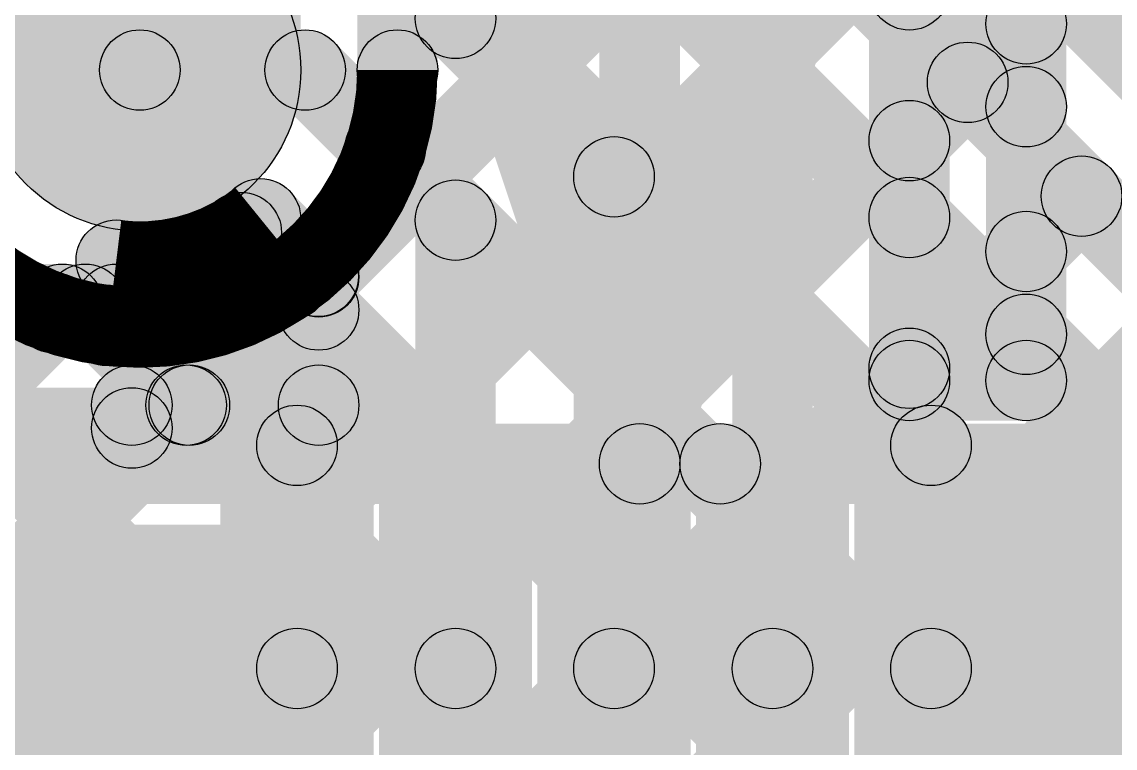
# Model space of a CAD drawing. Header units: millimetres. Extents: x -0.22 to 4.11, y -0.25 to 2.01.
# Drawn here: x 1.6348 to 1.7706, y 0.6665 to 0.7568 of the extents above; entities that cross this region are included whole.
import ezdxf

# ---------------------------------------------------------------- set-up
doc = ezdxf.new("R2010")
doc.units = ezdxf.units.MM
doc.header["$MEASUREMENT"] = 0
for name, color, linetype in [('BottomLayer', 5, 'Continuous'), ('BottomPaste', 16, 'Continuous'), ('BottomSolder', 6, 'Continuous'), ('Mechanical1', 6, 'Continuous'), ('TopLayer', 1, 'Continuous'), ('ViaHoleLayer', 16, 'Continuous')]:
    doc.layers.add(name, color=color, linetype=linetype)

# ---------------------------------------------------------------- blocks, each defined once
blk = doc.blocks.new('8_02A0_024200_B_10')
at = {"layer": 'BottomLayer'}
for points in [[(0.12244, -0.02037), (0.13346, -0.02037), (0.13346, -0.05581), (0.12244, -0.05581)], [(0.14213, -0.02037), (0.15315, -0.02037), (0.15315, -0.05581), (0.14213, -0.05581)], [(0.16181, -0.02037), (0.17283, -0.02037), (0.17283, -0.05581), (0.16181, -0.05581)], [(0.1815, -0.02037), (0.19252, -0.02037), (0.19252, -0.05581), (0.1815, -0.05581)], [(0.20118, -0.02037), (0.2122, -0.02037), (0.2122, -0.05581), (0.20118, -0.05581)], [(0.22087, -0.02037), (0.23189, -0.02037), (0.23189, -0.05581), (0.22087, -0.05581)]]:
    blk.add_hatch(color=5, dxfattribs=at).paths.add_polyline_path(points)
at = {"layer": 'BottomPaste'}
for points in [[(0.12244, -0.02037), (0.13346, -0.02037), (0.13346, -0.05581), (0.12244, -0.05581)], [(0.14213, -0.02037), (0.15315, -0.02037), (0.15315, -0.05581), (0.14213, -0.05581)], [(0.16181, -0.02037), (0.17283, -0.02037), (0.17283, -0.05581), (0.16181, -0.05581)], [(0.1815, -0.02037), (0.19252, -0.02037), (0.19252, -0.05581), (0.1815, -0.05581)], [(0.20118, -0.02037), (0.2122, -0.02037), (0.2122, -0.05581), (0.20118, -0.05581)], [(0.22087, -0.02037), (0.23189, -0.02037), (0.23189, -0.05581), (0.22087, -0.05581)]]:
    blk.add_hatch(color=16, dxfattribs=at).paths.add_polyline_path(points)
at = {"layer": 'BottomSolder'}
for points in [[(0.11844, -0.01637), (0.13746, -0.01637), (0.13746, -0.05981), (0.11844, -0.05981)], [(0.13813, -0.01637), (0.15715, -0.01637), (0.15715, -0.05981), (0.13813, -0.05981)], [(0.15781, -0.01637), (0.17683, -0.01637), (0.17683, -0.05981), (0.15781, -0.05981)], [(0.1775, -0.01637), (0.19652, -0.01637), (0.19652, -0.05981), (0.1775, -0.05981)], [(0.19718, -0.01637), (0.2162, -0.01637), (0.2162, -0.05981), (0.19718, -0.05981)], [(0.21687, -0.01637), (0.23589, -0.01637), (0.23589, -0.05981), (0.21687, -0.05981)]]:
    blk.add_hatch(color=6, dxfattribs=at).paths.add_polyline_path(points)

msp = doc.modelspace()

# ---------------------------------------------------------------- hatches: boundary and pattern name
at = {"layer": 'BottomLayer'}
for points in [[(1.73302, 0.67643), (1.72302, 0.67643), (1.72302, 0.80066), (1.73302, 0.80066)], [(1.75002, 0.71221), (1.74002, 0.71221), (1.74002, 0.77163), (1.75002, 0.77163)], [(1.75002, 0.71221), (1.74002, 0.71221), (1.74002, 0.77163), (1.75002, 0.77163)], [(1.76453, 0.71221), (1.75453, 0.71221), (1.75453, 0.76863), (1.76453, 0.76863)], [(1.76453, 0.71221), (1.75453, 0.71221), (1.75453, 0.76863), (1.76453, 0.76863)], [(1.74149, 0.75721), (1.74856, 0.76429), (1.76307, 0.74977), (1.756, 0.7427)], [(1.74149, 0.75721), (1.74856, 0.76429), (1.76307, 0.74977), (1.756, 0.7427)], [(1.68512, 0.75368), (1.69219, 0.76075), (1.71187, 0.74106), (1.7048, 0.73399)], [(1.74856, 0.73848), (1.74149, 0.74555), (1.756, 0.76006), (1.76307, 0.75299)], [(1.74856, 0.73848), (1.74149, 0.74555), (1.756, 0.76006), (1.76307, 0.75299)], [(1.62889, 0.74579), (1.62889, 0.75579), (1.64944, 0.75579), (1.64944, 0.74579)], [(1.64944, 0.74579), (1.64944, 0.75579), (1.66998, 0.75579), (1.66998, 0.74579)], [(1.66645, 0.74726), (1.67352, 0.75433), (1.69219, 0.73566), (1.68512, 0.72859)], [(1.71334, 0.67643), (1.70334, 0.67643), (1.70334, 0.73753), (1.71334, 0.73753)], [(1.74149, 0.72893), (1.74856, 0.736), (1.76307, 0.72149), (1.756, 0.71442)], [(1.74149, 0.72893), (1.74856, 0.736), (1.76307, 0.72149), (1.756, 0.71442)], [(1.6609, 0.72877), (1.66797, 0.73584), (1.67519, 0.72862), (1.66812, 0.72155)], [(1.6609, 0.72877), (1.66797, 0.73584), (1.67519, 0.72862), (1.66812, 0.72155)], [(1.65851, 0.72706), (1.66558, 0.73413), (1.67519, 0.72452), (1.66812, 0.71745)], [(1.65851, 0.72706), (1.66558, 0.73413), (1.67519, 0.72452), (1.66812, 0.71745)], [(1.69365, 0.67643), (1.68365, 0.67643), (1.68365, 0.73213), (1.69365, 0.73213)], [(1.74856, 0.7102), (1.74149, 0.71727), (1.756, 0.73178), (1.76307, 0.72471)], [(1.74856, 0.7102), (1.74149, 0.71727), (1.756, 0.73178), (1.76307, 0.72471)], [(1.65912, 0.70562), (1.65205, 0.71269), (1.66805, 0.72869), (1.67512, 0.72161)], [(1.65912, 0.70562), (1.65205, 0.71269), (1.66805, 0.72869), (1.67512, 0.72161)], [(1.54453, 0.71668), (1.54453, 0.72668), (1.64653, 0.72668), (1.64653, 0.71668)], [(1.54453, 0.71668), (1.54453, 0.72668), (1.64653, 0.72668), (1.64653, 0.71668)], [(1.65153, 0.72168), (1.64153, 0.72168), (1.64153, 0.72716), (1.65153, 0.72716)], [(1.65153, 0.72168), (1.64153, 0.72168), (1.64153, 0.72716), (1.65153, 0.72716)], [(1.628, 0.70277), (1.62093, 0.70984), (1.6363, 0.72521), (1.64337, 0.71814)], [(1.628, 0.70277), (1.62093, 0.70984), (1.6363, 0.72521), (1.64337, 0.71814)], [(1.63914, 0.71814), (1.64621, 0.72521), (1.65873, 0.71269), (1.65166, 0.70562)], [(1.63914, 0.71814), (1.64621, 0.72521), (1.65873, 0.71269), (1.65166, 0.70562)], [(1.67665, 0.70915), (1.66665, 0.70915), (1.66665, 0.72509), (1.67665, 0.72509)], [(1.67665, 0.70915), (1.66665, 0.70915), (1.66665, 0.72509), (1.67665, 0.72509)], [(1.74502, 0.70721), (1.74502, 0.71721), (1.75953, 0.71721), (1.75953, 0.70721)], [(1.74502, 0.70721), (1.74502, 0.71721), (1.75953, 0.71721), (1.75953, 0.70721)], [(1.64845, 0.70415), (1.64845, 0.71415), (1.67165, 0.71415), (1.67165, 0.70415)], [(1.64845, 0.70415), (1.64845, 0.71415), (1.67165, 0.71415), (1.67165, 0.70415)], [(1.55053, 0.70131), (1.55053, 0.71131), (1.64845, 0.71131), (1.64845, 0.70131)], [(1.55053, 0.70131), (1.55053, 0.71131), (1.64845, 0.71131), (1.64845, 0.70131)], [(1.67397, 0.67643), (1.66397, 0.67643), (1.66397, 0.70415), (1.67397, 0.70415)], [(1.67397, 0.67643), (1.66397, 0.67643), (1.66397, 0.70415), (1.67397, 0.70415)], [(1.75271, 0.67643), (1.74271, 0.67643), (1.74271, 0.70415), (1.75271, 0.70415)], [(1.75271, 0.67643), (1.74271, 0.67643), (1.74271, 0.70415), (1.75271, 0.70415)], [(1.74153, 0.62817), (1.83253, 0.62817), (1.83253, 0.70021), (1.74153, 0.70021)], [(1.56253, 0.62029), (1.67453, 0.62029), (1.67453, 0.69431), (1.56253, 0.69431)]]:
    msp.add_hatch(color=5, dxfattribs=at).paths.add_polyline_path(points)
h = msp.add_hatch(color=5, dxfattribs=at)
edge = h.paths.add_edge_path()
edge.add_arc((1.74502, 0.76075), 0.005, 0, 360)
h = msp.add_hatch(color=5, dxfattribs=at)
edge = h.paths.add_edge_path()
edge.add_arc((1.74502, 0.76075), 0.005, 0, 360)
h = msp.add_hatch(color=5, dxfattribs=at)
edge = h.paths.add_edge_path()
edge.add_arc((1.64944, 0.75079), 0.01181, 0, 360)
h = msp.add_hatch(color=5, dxfattribs=at)
edge = h.paths.add_edge_path()
edge.add_arc((1.68865, 0.75721), 0.005, 0, 360)
h = msp.add_hatch(color=5, dxfattribs=at)
edge = h.paths.add_edge_path()
edge.add_arc((1.68865, 0.75721), 0.005, 0, 360)
h = msp.add_hatch(color=5, dxfattribs=at)
edge = h.paths.add_edge_path()
edge.add_arc((1.75953, 0.75653), 0.005, 0, 360)
h = msp.add_hatch(color=5, dxfattribs=at)
edge = h.paths.add_edge_path()
edge.add_arc((1.75953, 0.75653), 0.005, 0, 360)
h = msp.add_hatch(color=5, dxfattribs=at)
edge = h.paths.add_edge_path()
edge.add_arc((1.64944, 0.75079), 0.005, 0, 360)
h = msp.add_hatch(color=5, dxfattribs=at)
edge = h.paths.add_edge_path()
edge.add_arc((1.64944, 0.75079), 0.005, 0, 360)
h = msp.add_hatch(color=5, dxfattribs=at)
edge = h.paths.add_edge_path()
edge.add_arc((1.66998, 0.75079), 0.005, 0, 360)
h = msp.add_hatch(color=5, dxfattribs=at)
edge = h.paths.add_edge_path()
edge.add_arc((1.66998, 0.75079), 0.005, 0, 360)
h = msp.add_hatch(color=5, dxfattribs=at)
edge = h.paths.add_edge_path()
edge.add_arc((1.75953, 0.74624), 0.005, 0, 360)
h = msp.add_hatch(color=5, dxfattribs=at)
edge = h.paths.add_edge_path()
edge.add_arc((1.75953, 0.74624), 0.005, 0, 360)
h = msp.add_hatch(color=5, dxfattribs=at)
edge = h.paths.add_edge_path()
edge.add_arc((1.74502, 0.74202), 0.005, 0, 360)
h = msp.add_hatch(color=5, dxfattribs=at)
edge = h.paths.add_edge_path()
edge.add_arc((1.74502, 0.74202), 0.005, 0, 360)
h = msp.add_hatch(color=5, dxfattribs=at)
edge = h.paths.add_edge_path()
edge.add_arc((1.70834, 0.73753), 0.005, 0, 360)
h = msp.add_hatch(color=5, dxfattribs=at)
edge = h.paths.add_edge_path()
edge.add_arc((1.70834, 0.73753), 0.005, 0, 360)
h = msp.add_hatch(color=5, dxfattribs=at)
edge = h.paths.add_edge_path()
edge.add_arc((1.74502, 0.73247), 0.005, 0, 360)
h = msp.add_hatch(color=5, dxfattribs=at)
edge = h.paths.add_edge_path()
edge.add_arc((1.74502, 0.73247), 0.005, 0, 360)
h = msp.add_hatch(color=5, dxfattribs=at)
edge = h.paths.add_edge_path()
edge.add_arc((1.66444, 0.7323), 0.005, 0, 360)
h = msp.add_hatch(color=5, dxfattribs=at)
edge = h.paths.add_edge_path()
edge.add_arc((1.66444, 0.7323), 0.005, 0, 360)
h = msp.add_hatch(color=5, dxfattribs=at)
edge = h.paths.add_edge_path()
edge.add_arc((1.66444, 0.7323), 0.005, 0, 360)
h = msp.add_hatch(color=5, dxfattribs=at)
edge = h.paths.add_edge_path()
edge.add_arc((1.66444, 0.7323), 0.005, 0, 360)
h = msp.add_hatch(color=5, dxfattribs=at)
edge = h.paths.add_edge_path()
edge.add_arc((1.68865, 0.73213), 0.005, 0, 360)
h = msp.add_hatch(color=5, dxfattribs=at)
edge = h.paths.add_edge_path()
edge.add_arc((1.68865, 0.73213), 0.005, 0, 360)
h = msp.add_hatch(color=5, dxfattribs=at)
edge = h.paths.add_edge_path()
edge.add_arc((1.66204, 0.73059), 0.005, 0, 360)
h = msp.add_hatch(color=5, dxfattribs=at)
edge = h.paths.add_edge_path()
edge.add_arc((1.66204, 0.73059), 0.005, 0, 360)
h = msp.add_hatch(color=5, dxfattribs=at)
edge = h.paths.add_edge_path()
edge.add_arc((1.64653, 0.72716), 0.005, 0, 360)
h = msp.add_hatch(color=5, dxfattribs=at)
edge = h.paths.add_edge_path()
edge.add_arc((1.64653, 0.72716), 0.005, 0, 360)
h = msp.add_hatch(color=5, dxfattribs=at)
edge = h.paths.add_edge_path()
edge.add_arc((1.64653, 0.72716), 0.005, 0, 360)
h = msp.add_hatch(color=5, dxfattribs=at)
edge = h.paths.add_edge_path()
edge.add_arc((1.64653, 0.72716), 0.005, 0, 360)
h = msp.add_hatch(color=5, dxfattribs=at)
edge = h.paths.add_edge_path()
edge.add_arc((1.75953, 0.72824), 0.005, 0, 360)
h = msp.add_hatch(color=5, dxfattribs=at)
edge = h.paths.add_edge_path()
edge.add_arc((1.75953, 0.72824), 0.005, 0, 360)
h = msp.add_hatch(color=5, dxfattribs=at)
edge = h.paths.add_edge_path()
edge.add_arc((1.67159, 0.72515), 0.005, 0, 360)
h = msp.add_hatch(color=5, dxfattribs=at)
edge = h.paths.add_edge_path()
edge.add_arc((1.67159, 0.72515), 0.005, 0, 360)
h = msp.add_hatch(color=5, dxfattribs=at)
edge = h.paths.add_edge_path()
edge.add_arc((1.67165, 0.72509), 0.005, 0, 360)
h = msp.add_hatch(color=5, dxfattribs=at)
edge = h.paths.add_edge_path()
edge.add_arc((1.67165, 0.72509), 0.005, 0, 360)
h = msp.add_hatch(color=5, dxfattribs=at)
edge = h.paths.add_edge_path()
edge.add_arc((1.67165, 0.72509), 0.005, 0, 360)
h = msp.add_hatch(color=5, dxfattribs=at)
edge = h.paths.add_edge_path()
edge.add_arc((1.67165, 0.72509), 0.005, 0, 360)
h = msp.add_hatch(color=5, dxfattribs=at)
edge = h.paths.add_edge_path()
edge.add_arc((1.63983, 0.72168), 0.005, 0, 360)
h = msp.add_hatch(color=5, dxfattribs=at)
edge = h.paths.add_edge_path()
edge.add_arc((1.63983, 0.72168), 0.005, 0, 360)
h = msp.add_hatch(color=5, dxfattribs=at)
edge = h.paths.add_edge_path()
edge.add_arc((1.64267, 0.72168), 0.005, 0, 360)
h = msp.add_hatch(color=5, dxfattribs=at)
edge = h.paths.add_edge_path()
edge.add_arc((1.64267, 0.72168), 0.005, 0, 360)
h = msp.add_hatch(color=5, dxfattribs=at)
edge = h.paths.add_edge_path()
edge.add_arc((1.64653, 0.72168), 0.005, 0, 360)
h = msp.add_hatch(color=5, dxfattribs=at)
edge = h.paths.add_edge_path()
edge.add_arc((1.64653, 0.72168), 0.005, 0, 360)
h = msp.add_hatch(color=5, dxfattribs=at)
edge = h.paths.add_edge_path()
edge.add_arc((1.64653, 0.72168), 0.005, 0, 360)
h = msp.add_hatch(color=5, dxfattribs=at)
edge = h.paths.add_edge_path()
edge.add_arc((1.64653, 0.72168), 0.005, 0, 360)
h = msp.add_hatch(color=5, dxfattribs=at)
edge = h.paths.add_edge_path()
edge.add_arc((1.67165, 0.72098), 0.005, 0, 360)
h = msp.add_hatch(color=5, dxfattribs=at)
edge = h.paths.add_edge_path()
edge.add_arc((1.67165, 0.72098), 0.005, 0, 360)
h = msp.add_hatch(color=5, dxfattribs=at)
edge = h.paths.add_edge_path()
edge.add_arc((1.75953, 0.71795), 0.005, 0, 360)
h = msp.add_hatch(color=5, dxfattribs=at)
edge = h.paths.add_edge_path()
edge.add_arc((1.75953, 0.71795), 0.005, 0, 360)
h = msp.add_hatch(color=5, dxfattribs=at)
edge = h.paths.add_edge_path()
edge.add_arc((1.74502, 0.71373), 0.005, 0, 360)
h = msp.add_hatch(color=5, dxfattribs=at)
edge = h.paths.add_edge_path()
edge.add_arc((1.74502, 0.71373), 0.005, 0, 360)
h = msp.add_hatch(color=5, dxfattribs=at)
edge = h.paths.add_edge_path()
edge.add_arc((1.74502, 0.71221), 0.005, 0, 360)
h = msp.add_hatch(color=5, dxfattribs=at)
edge = h.paths.add_edge_path()
edge.add_arc((1.74502, 0.71221), 0.005, 0, 360)
h = msp.add_hatch(color=5, dxfattribs=at)
edge = h.paths.add_edge_path()
edge.add_arc((1.74502, 0.71221), 0.005, 0, 360)
h = msp.add_hatch(color=5, dxfattribs=at)
edge = h.paths.add_edge_path()
edge.add_arc((1.74502, 0.71221), 0.005, 0, 360)
h = msp.add_hatch(color=5, dxfattribs=at)
edge = h.paths.add_edge_path()
edge.add_arc((1.75953, 0.71221), 0.005, 0, 360)
h = msp.add_hatch(color=5, dxfattribs=at)
edge = h.paths.add_edge_path()
edge.add_arc((1.75953, 0.71221), 0.005, 0, 360)
h = msp.add_hatch(color=5, dxfattribs=at)
edge = h.paths.add_edge_path()
edge.add_arc((1.75953, 0.71221), 0.005, 0, 360)
h = msp.add_hatch(color=5, dxfattribs=at)
edge = h.paths.add_edge_path()
edge.add_arc((1.75953, 0.71221), 0.005, 0, 360)
h = msp.add_hatch(color=5, dxfattribs=at)
edge = h.paths.add_edge_path()
edge.add_arc((1.64845, 0.70915), 0.005, 0, 360)
h = msp.add_hatch(color=5, dxfattribs=at)
edge = h.paths.add_edge_path()
edge.add_arc((1.64845, 0.70915), 0.005, 0, 360)
h = msp.add_hatch(color=5, dxfattribs=at)
edge = h.paths.add_edge_path()
edge.add_arc((1.6552, 0.70915), 0.005, 0, 360)
h = msp.add_hatch(color=5, dxfattribs=at)
edge = h.paths.add_edge_path()
edge.add_arc((1.6552, 0.70915), 0.005, 0, 360)
h = msp.add_hatch(color=5, dxfattribs=at)
edge = h.paths.add_edge_path()
edge.add_arc((1.65559, 0.70915), 0.005, 0, 360)
h = msp.add_hatch(color=5, dxfattribs=at)
edge = h.paths.add_edge_path()
edge.add_arc((1.65559, 0.70915), 0.005, 0, 360)
h = msp.add_hatch(color=5, dxfattribs=at)
edge = h.paths.add_edge_path()
edge.add_arc((1.67165, 0.70915), 0.005, 0, 360)
h = msp.add_hatch(color=5, dxfattribs=at)
edge = h.paths.add_edge_path()
edge.add_arc((1.67165, 0.70915), 0.005, 0, 360)
h = msp.add_hatch(color=5, dxfattribs=at)
edge = h.paths.add_edge_path()
edge.add_arc((1.67165, 0.70915), 0.005, 0, 360)
h = msp.add_hatch(color=5, dxfattribs=at)
edge = h.paths.add_edge_path()
edge.add_arc((1.67165, 0.70915), 0.005, 0, 360)
h = msp.add_hatch(color=5, dxfattribs=at)
edge = h.paths.add_edge_path()
edge.add_arc((1.64845, 0.70631), 0.005, 0, 360)
h = msp.add_hatch(color=5, dxfattribs=at)
edge = h.paths.add_edge_path()
edge.add_arc((1.64845, 0.70631), 0.005, 0, 360)
h = msp.add_hatch(color=5, dxfattribs=at)
edge = h.paths.add_edge_path()
edge.add_arc((1.66897, 0.70415), 0.005, 0, 360)
h = msp.add_hatch(color=5, dxfattribs=at)
edge = h.paths.add_edge_path()
edge.add_arc((1.66897, 0.70415), 0.005, 0, 360)
h = msp.add_hatch(color=5, dxfattribs=at)
edge = h.paths.add_edge_path()
edge.add_arc((1.74771, 0.70415), 0.005, 0, 360)
h = msp.add_hatch(color=5, dxfattribs=at)
edge = h.paths.add_edge_path()
edge.add_arc((1.74771, 0.70415), 0.005, 0, 360)
h = msp.add_hatch(color=5, dxfattribs=at)
edge = h.paths.add_edge_path()
edge.add_arc((1.66897, 0.67643), 0.005, 0, 360)
h = msp.add_hatch(color=5, dxfattribs=at)
edge = h.paths.add_edge_path()
edge.add_arc((1.66897, 0.67643), 0.005, 0, 360)
h = msp.add_hatch(color=5, dxfattribs=at)
edge = h.paths.add_edge_path()
edge.add_arc((1.68865, 0.67643), 0.005, 0, 360)
h = msp.add_hatch(color=5, dxfattribs=at)
edge = h.paths.add_edge_path()
edge.add_arc((1.70834, 0.67643), 0.005, 0, 360)
h = msp.add_hatch(color=5, dxfattribs=at)
edge = h.paths.add_edge_path()
edge.add_arc((1.72802, 0.67643), 0.005, 0, 360)
h = msp.add_hatch(color=5, dxfattribs=at)
edge = h.paths.add_edge_path()
edge.add_arc((1.74771, 0.67643), 0.005, 0, 360)
h = msp.add_hatch(color=5, dxfattribs=at)
edge = h.paths.add_edge_path()
edge.add_arc((1.74771, 0.67643), 0.005, 0, 360)
at = {"layer": 'Mechanical1'}
for points in [[(1.71653, 0.70186), (1.70653, 0.70186), (1.70653, 0.80186), (1.71653, 0.80186)], [(1.68679, 0.76028), (1.69628, 0.76344), (1.71628, 0.70344), (1.70679, 0.70028)], [(1.71628, 0.70028), (1.70679, 0.70344), (1.72679, 0.76344), (1.73628, 0.76028)], [(1.5792, 0.69686), (1.5792, 0.70686), (2.20901, 0.70686), (2.20901, 0.69686)], [(1.5942, 0.69686), (1.5942, 0.70686), (1.72153, 0.70686), (1.72153, 0.69686)]]:
    msp.add_hatch(color=6, dxfattribs=at).paths.add_polyline_path(points)
h = msp.add_hatch(color=6, dxfattribs=at)
edge = h.paths.add_edge_path()
edge.add_arc((1.71153, 0.70186), 0.005, 0, 360)
h = msp.add_hatch(color=6, dxfattribs=at)
edge = h.paths.add_edge_path()
edge.add_arc((1.71153, 0.70186), 0.005, 0, 360)
h = msp.add_hatch(color=6, dxfattribs=at)
edge = h.paths.add_edge_path()
edge.add_arc((1.71153, 0.70186), 0.005, 0, 360)
h = msp.add_hatch(color=6, dxfattribs=at)
edge = h.paths.add_edge_path()
edge.add_arc((1.72153, 0.70186), 0.005, 0, 360)
at = {"layer": 'TopLayer'}
for points in [[(1.66944, 0.75079), (1.62944, 0.75079), (1.62944, 1.63949), (1.66944, 1.63949)], [(1.68644, 0.75079), (1.67644, 0.75079), (1.67644, 1.63711), (1.68644, 1.63711)], [(1.68644, 0.75079), (1.67644, 0.75079), (1.67644, 1.63711), (1.68644, 1.63711)], [(1.481, 0.848), (1.48807, 0.85507), (2.12954, 0.21359), (2.12247, 0.20652)], [(1.481, 0.848), (1.48807, 0.85507), (2.12954, 0.21359), (2.12247, 0.20652)], [(1.481, 0.81971), (1.48807, 0.82678), (2.10126, 0.21359), (2.09419, 0.20652)], [(1.481, 0.81971), (1.48807, 0.82678), (2.10126, 0.21359), (2.09419, 0.20652)], [(1.6779, 0.79251), (1.68497, 0.79959), (2.27097, 0.21359), (2.26389, 0.20652)], [(1.6779, 0.79251), (1.68497, 0.79959), (2.27097, 0.21359), (2.26389, 0.20652)], [(1.74544, 0.77306), (1.761, 0.78861), (1.87215, 0.67746), (1.85659, 0.66191)], [(1.53657, 0.58306), (1.5295, 0.59013), (1.72668, 0.78732), (1.73375, 0.78025)], [(1.53657, 0.58306), (1.5295, 0.59013), (1.72668, 0.78732), (1.73375, 0.78025)], [(1.6779, 0.76423), (1.68497, 0.7713), (2.24268, 0.21359), (2.23561, 0.20652)], [(1.6779, 0.76423), (1.68497, 0.7713), (2.24268, 0.21359), (2.23561, 0.20652)], [(1.73342, 0.76104), (1.74049, 0.76811), (1.85164, 0.65696), (1.84457, 0.64989)], [(1.73342, 0.76104), (1.74049, 0.76811), (1.85164, 0.65696), (1.84457, 0.64989)], [(1.18831, 0.20652), (1.18124, 0.21359), (1.73459, 0.76694), (1.74166, 0.75987)], [(1.18831, 0.20652), (1.18124, 0.21359), (1.73459, 0.76694), (1.74166, 0.75987)], [(1.2166, 0.20652), (1.20953, 0.21359), (1.74873, 0.7528), (1.7558, 0.74573)], [(1.2166, 0.20652), (1.20953, 0.21359), (1.74873, 0.7528), (1.7558, 0.74573)], [(1.67637, 0.73748), (1.68344, 0.74455), (2.2144, 0.21359), (2.20733, 0.20652)], [(1.67637, 0.73748), (1.68344, 0.74455), (2.2144, 0.21359), (2.20733, 0.20652)], [(1.24488, 0.20652), (1.23781, 0.21359), (1.76287, 0.73865), (1.76994, 0.73158)], [(1.24488, 0.20652), (1.23781, 0.21359), (1.76287, 0.73865), (1.76994, 0.73158)], [(1.66441, 0.72115), (1.67148, 0.72822), (2.18611, 0.21359), (2.17904, 0.20652)], [(1.66441, 0.72115), (1.67148, 0.72822), (2.18611, 0.21359), (2.17904, 0.20652)], [(1.27317, 0.20652), (1.26609, 0.21359), (1.77701, 0.72451), (1.78409, 0.71744)], [(1.27317, 0.20652), (1.26609, 0.21359), (1.77701, 0.72451), (1.78409, 0.71744)], [(1.53385, 0.60862), (1.52678, 0.6157), (1.63524, 0.72416), (1.64231, 0.71709)], [(1.53385, 0.60862), (1.52678, 0.6157), (1.63524, 0.72416), (1.64231, 0.71709)], [(1.64175, 0.71553), (1.64882, 0.7226), (2.15783, 0.21359), (2.15076, 0.20652)], [(1.64175, 0.71553), (1.64882, 0.7226), (2.15783, 0.21359), (2.15076, 0.20652)], [(1.30145, 0.20652), (1.29438, 0.21359), (1.79116, 0.71037), (1.79823, 0.7033)], [(1.30145, 0.20652), (1.29438, 0.21359), (1.79116, 0.71037), (1.79823, 0.7033)]]:
    msp.add_hatch(color=1, dxfattribs=at).paths.add_polyline_path(points)
h = msp.add_hatch(color=1, dxfattribs=at)
edge = h.paths.add_edge_path()
edge.add_arc((1.64944, 0.75079), 0.02, 0, 360)
h = msp.add_hatch(color=1, dxfattribs=at)
edge = h.paths.add_edge_path()
edge.add_arc((1.64944, 0.75079), 0.01181, 0, 360)
h = msp.add_hatch(color=1, dxfattribs=at)
edge = h.paths.add_edge_path()
edge.add_arc((1.68144, 0.75079), 0.005, 0, 360)
h = msp.add_hatch(color=1, dxfattribs=at)
edge = h.paths.add_edge_path()
edge.add_arc((1.68144, 0.75079), 0.005, 0, 360)
h = msp.add_hatch(color=1, dxfattribs=at)
edge = h.paths.add_edge_path()
edge.add_arc((1.68144, 0.75079), 0.005, 0, 360)
h = msp.add_hatch(color=1, dxfattribs=at)
edge = h.paths.add_edge_path()
edge.add_arc((1.68144, 0.75079), 0.005, 0, 360)
h = msp.add_hatch(color=1, dxfattribs=at)
edge = h.paths.add_edge_path()
edge.add_arc((1.75227, 0.74926), 0.005, 0, 360)
h = msp.add_hatch(color=1, dxfattribs=at)
edge = h.paths.add_edge_path()
edge.add_arc((1.75227, 0.74926), 0.005, 0, 360)
h = msp.add_hatch(color=1, dxfattribs=at)
edge = h.paths.add_edge_path()
edge.add_arc((1.67991, 0.74101), 0.005, 0, 360)
h = msp.add_hatch(color=1, dxfattribs=at)
edge = h.paths.add_edge_path()
edge.add_arc((1.67991, 0.74101), 0.005, 0, 360)
h = msp.add_hatch(color=1, dxfattribs=at)
edge = h.paths.add_edge_path()
edge.add_arc((1.76641, 0.73512), 0.005, 0, 360)
h = msp.add_hatch(color=1, dxfattribs=at)
edge = h.paths.add_edge_path()
edge.add_arc((1.76641, 0.73512), 0.005, 0, 360)
h = msp.add_hatch(color=1, dxfattribs=at)
edge = h.paths.add_edge_path()
edge.add_arc((1.66794, 0.72469), 0.005, 0, 360)
h = msp.add_hatch(color=1, dxfattribs=at)
edge = h.paths.add_edge_path()
edge.add_arc((1.66794, 0.72469), 0.005, 0, 360)
h = msp.add_hatch(color=1, dxfattribs=at)
edge = h.paths.add_edge_path()
edge.add_arc((1.63878, 0.72062), 0.005, 0, 360)
h = msp.add_hatch(color=1, dxfattribs=at)
edge = h.paths.add_edge_path()
edge.add_arc((1.63878, 0.72062), 0.005, 0, 360)
h = msp.add_hatch(color=1, dxfattribs=at)
edge = h.paths.add_edge_path()
edge.add_arc((1.64528, 0.71907), 0.005, 0, 360)
h = msp.add_hatch(color=1, dxfattribs=at)
edge = h.paths.add_edge_path()
edge.add_arc((1.64528, 0.71907), 0.005, 0, 360)
at = {"layer": 'ViaHoleLayer'}
h = msp.add_hatch(color=16, dxfattribs=at)
edge = h.paths.add_edge_path()
edge.add_arc((1.64944, 0.75079), 0.00591, 0, 360)

# ---------------------------------------------------------------- linework, layer by layer
at = {"layer": 'BottomLayer', "const_width": 0.01}
msp.add_lwpolyline([(1.66444, 0.7323, -0.203672), (1.64653, 0.72716)], format="xyb", dxfattribs=at)
msp.add_lwpolyline([(1.66444, 0.7323, -0.203672), (1.64653, 0.72716)], format="xyb", dxfattribs=at)
at = {"layer": 'BottomLayer'}
for centre in [(1.74502, 0.76075), (1.74502, 0.76075), (1.68865, 0.75721), (1.68865, 0.75721), (1.75953, 0.75653), (1.75953, 0.75653), (1.64944, 0.75079), (1.64944, 0.75079), (1.66998, 0.75079), (1.66998, 0.75079), (1.75953, 0.74624), (1.75953, 0.74624), (1.74502, 0.74202), (1.74502, 0.74202), (1.70834, 0.73753), (1.70834, 0.73753), (1.74502, 0.73247), (1.74502, 0.73247), (1.66444, 0.7323), (1.66444, 0.7323), (1.66444, 0.7323), (1.66444, 0.7323), (1.68865, 0.73213), (1.68865, 0.73213), (1.66204, 0.73059), (1.66204, 0.73059), (1.64653, 0.72716), (1.64653, 0.72716), (1.64653, 0.72716), (1.64653, 0.72716), (1.75953, 0.72824), (1.75953, 0.72824), (1.67159, 0.72515), (1.67159, 0.72515), (1.67165, 0.72509), (1.67165, 0.72509), (1.67165, 0.72509), (1.67165, 0.72509), (1.63983, 0.72168), (1.63983, 0.72168), (1.64267, 0.72168), (1.64267, 0.72168), (1.64653, 0.72168), (1.64653, 0.72168), (1.64653, 0.72168), (1.64653, 0.72168), (1.67165, 0.72098), (1.67165, 0.72098), (1.75953, 0.71795), (1.75953, 0.71795), (1.74502, 0.71373), (1.74502, 0.71373), (1.74502, 0.71221), (1.74502, 0.71221), (1.74502, 0.71221), (1.74502, 0.71221), (1.75953, 0.71221), (1.75953, 0.71221), (1.75953, 0.71221), (1.75953, 0.71221), (1.64845, 0.70915), (1.64845, 0.70915), (1.6552, 0.70915), (1.6552, 0.70915), (1.65559, 0.70915), (1.65559, 0.70915), (1.67165, 0.70915), (1.67165, 0.70915), (1.67165, 0.70915), (1.67165, 0.70915), (1.64845, 0.70631), (1.64845, 0.70631), (1.66897, 0.70415), (1.66897, 0.70415), (1.74771, 0.70415), (1.74771, 0.70415), (1.66897, 0.67643), (1.66897, 0.67643), (1.68865, 0.67643), (1.70834, 0.67643), (1.72802, 0.67643), (1.74771, 0.67643), (1.74771, 0.67643)]:
    msp.add_circle(centre, 0.005, dxfattribs=at)
at = {"layer": 'Mechanical1'}
for centre in [(1.71153, 0.70186), (1.71153, 0.70186), (1.71153, 0.70186), (1.72153, 0.70186)]:
    msp.add_circle(centre, 0.005, dxfattribs=at)
at = {"layer": 'TopLayer', "const_width": 0.01}
msp.add_lwpolyline([(1.68144, 0.75079, -1), (1.61744, 0.75079)], format="xyb", dxfattribs=at)
msp.add_lwpolyline([(1.68144, 0.75079, -1), (1.61744, 0.75079)], format="xyb", dxfattribs=at)
at = {"layer": 'TopLayer'}
for centre, radius in [((1.64944, 0.75079), 0.02), ((1.68144, 0.75079), 0.005), ((1.68144, 0.75079), 0.005), ((1.68144, 0.75079), 0.005), ((1.68144, 0.75079), 0.005), ((1.75227, 0.74926), 0.005), ((1.75227, 0.74926), 0.005), ((1.67991, 0.74101), 0.005), ((1.67991, 0.74101), 0.005), ((1.76641, 0.73512), 0.005), ((1.76641, 0.73512), 0.005), ((1.66794, 0.72469), 0.005), ((1.66794, 0.72469), 0.005), ((1.63878, 0.72062), 0.005), ((1.63878, 0.72062), 0.005), ((1.64528, 0.71907), 0.005), ((1.64528, 0.71907), 0.005)]:
    msp.add_circle(centre, radius, dxfattribs=at)

# ---------------------------------------------------------------- block references
at = {"rotation": 180}
msp.add_blockref('8_02A0_024200_B_10', (1.89534, 0.63834), dxfattribs=at)

doc.saveas('drawing.dxf')
